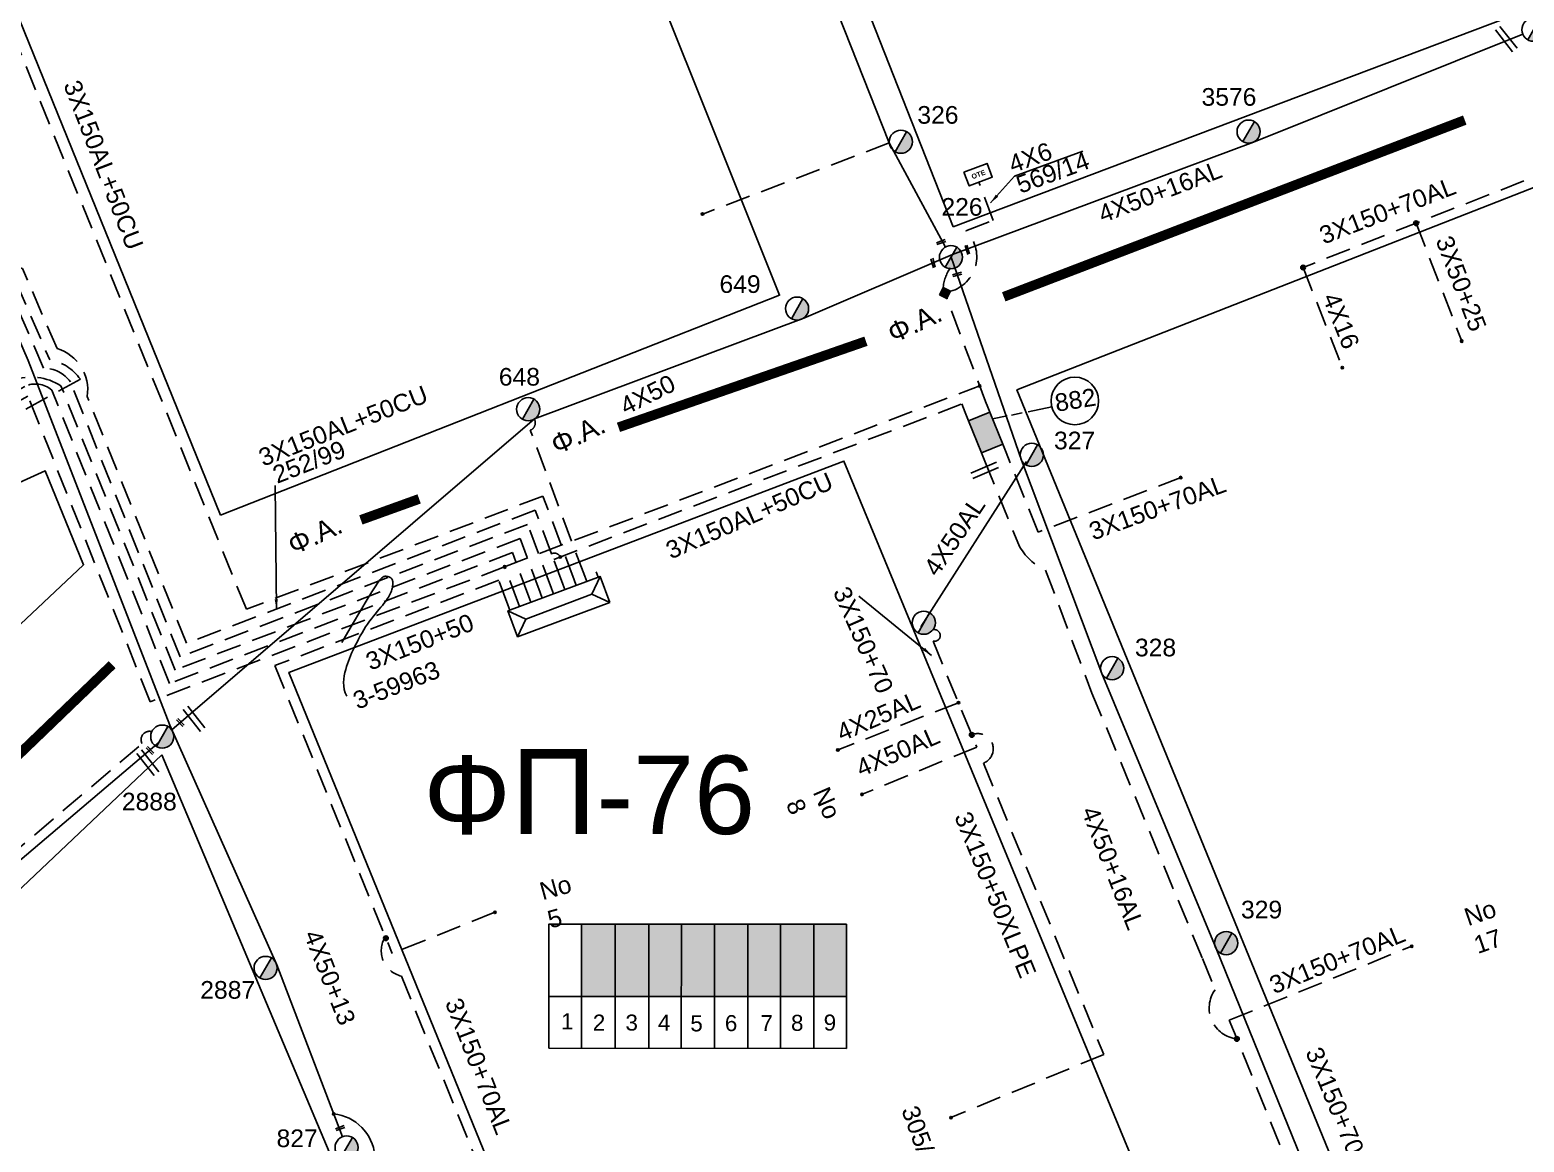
# Model space of a CAD drawing. Header units: millimetres. Extents: x 1421 to 13344, y 800 to 1949.
# Drawn here: x 12440.4 to 12592.6, y 1385.6 to 1498.9 of the extents above; entities that cross this region are included whole.
import ezdxf

# ---------------------------------------------------------------- set-up
doc = ezdxf.new("R2010")
doc.units = ezdxf.units.MM
doc.linetypes.add('DASHED', pattern=[19.05, 12.7, -6.35])
for name, color, linetype in [('Link Box 4 Διευθύνσεων', 7, 'Continuous'), ('Pillar OTE', 7, 'Continuous'), ('Άγνωστα', 7, 'Continuous'), ('Γυμνά εναέρια ΧΤ (3Φ)   4x50CU', 7, 'Continuous'), ('Γυμνά εναέρια ΧΤ και ΦΟΠ (3Φ)   4x50+16AL', 7, 'Continuous'), ('Εναέρια παροχή ΧΤ 4x16', 7, 'SYN_LINE'), ('Επιγραφές - Σχήματα', 7, 'Continuous'), ('Καλώδια ΧΤ   3x150+50CU', 7, 'DASHED'), ('Καλώδια ΧΤ   3x150+70AL', 7, 'DASHED'), ('Καλώδια ΧΤ   3x150AL+50CU', 7, 'DASHED'), ('Μηχανική τομή', 7, 'Continuous'), ('Στύλος Ξύλινος', 7, 'Continuous'), ('Στύλος Ξύλινος @ 1', 7, 'Continuous'), ('Στύλος ΦΜ', 7, 'Continuous'), ('Στύλος ΦΜ @ 1', 7, 'Continuous'), ('Συνδέσεις', 7, 'Continuous'), ('Τομή', 7, 'Continuous'), ('Υποσταθμός πόλεως', 7, 'Continuous'), ('Υπόβαθρο ΔΕΗ', 7, 'Continuous'), ('Υπόγεια καλώδια Παροχών ΧΤ   4x16AL', 7, 'DASHED'), ('Υπόγεια καλώδια Παροχών ΧΤ   4x50AL', 7, 'DASHED'), ('Υπόγεια καλώδια Παροχών ΧΤ   4x6', 7, 'DASHED')]:
    doc.layers.add(name, color=color, linetype=linetype)
doc.styles.get("Standard").update_dxf_attribs({"font": 'ARIAL.TTF'})
doc.linetypes.add('SYN_LINE', pattern='A,0.5,-0.0001,["/\\/\\/\\/",Standard,S=0.1,R=0,X=0,Y=-0.05],-0.25', length=0.7501)
doc.dimstyles.new('ISO-25', dxfattribs={"dimtxt": 2.5, "dimasz": 2.5, "dimexe": 1.25, "dimexo": 0.625, "dimtad": 1, "dimtxsty": 'Standard', "dimcen": 2.5, "dimadec": 0, "dimazin": 0, "dimtfac": 1, "dimtmove": 0, "dimatfit": 3, "dimfxl": 1, "dimarcsym": 0})

# ---------------------------------------------------------------- blocks, each defined once
blk = doc.blocks.new('LINK BOX 4 ΑΝΑΧΩΡΗΣΕΩΝ')
at = {"layer": 'Link Box 4 Διευθύνσεων', "ltscale": 40}
blk.add_hatch(color=256, dxfattribs=at).paths.add_polyline_path([(-3.54, 0), (-3.54, -4.67), (3.54, -4.67), (3.54, 0)])
for p, q in [((-3.54, 0), (-5.33, 0)), ((5.33, 0), (3.54, 0)), ((-3.54, -4.67), (-5.33, -4.67)), ((5.33, -4.67), (3.54, -4.67))]:
    blk.add_line(p, q, dxfattribs=at)
blk.add_lwpolyline([(-3.54, -4.67), (-3.54, 0), (3.54, 0), (3.54, -4.67)], close=True, dxfattribs=at)
blk = doc.blocks.new('ΥΠΑΡΧΩΝ ΤΣΙΜΕΝΤΕΝΙΟΣ ΣΤΥΛΟΣ')
at = {"layer": 'Στύλος ΦΜ'}
blk.add_hatch(color=7, dxfattribs=at).paths.add_polyline_path([(-1.29, -2.28, 0.574793), (2.62, 0, 0.268822), (1.3, 2.27)])
at = {"layer": 'Στύλος ΦΜ', "color": 7}
blk.add_line((-1.29, -2.28), (1.3, 2.27), dxfattribs=at)
blk.add_circle((0, 0), 2.62, dxfattribs=at)
at = {"layer": 'Στύλος ΦΜ', "flags": 4}
for tag, p in [('ΑΡΙΘΜΟΣ', (-4.68, 8.05)), ('ΤΥΠΟΣ', (-4.91, 3.03))]:
    blk.add_attdef(tag, p, '', height=4, dxfattribs=at)
blk = doc.blocks.new('ΥΠΟΣΤΑΘΜΟΣ ΠΟΛΕΩΣ 9 ΑΝΑΧΩΡΗΣΕΩΝ')
at = {"layer": 'Υποσταθμός πόλεως', "ltscale": 40}
for p, q in [((-9.63, -2.82), (-9.63, -4)), ((-7.12, -2.82), (-7.12, -4)), ((-4.84, -2.82), (-4.84, -4)), ((-2.36, -2.82), (-2.36, -4)), ((0.09, -2.82), (0.09, -4)), ((2.55, -2.82), (2.55, -4)), ((5.02, -2.82), (5.02, -4)), ((7.48, -2.82), (7.48, -4)), ((9.61, -2.82), (9.61, -4))]:
    blk.add_line(p, q, dxfattribs=at)
blk.add_lwpolyline([(-10.02, 2.82), (10.02, 2.82), (10.02, -2.82), (-10.02, -2.82)], close=True, dxfattribs=at)
for points in [[(-7.21, 0), (-10.02, 2.82)], [(-10.02, -2.82), (-7.21, 0)], [(-7.21, 0), (7.21, 0)], [(7.21, 0), (10.02, 2.82)], [(10.02, -2.82), (7.21, 0)]]:
    blk.add_lwpolyline(points, dxfattribs=at)
at = {"layer": 'Υποσταθμός πόλεως', "linetype": 'SYN_LINE', "ltscale": 40, "flags": 1}
for tag, p in [('ΜΕΤΑΣΧΗΜΑΤΙΣΜΟΣ', (10.79, 1.71)), ('ΙΣΧΥΣ', (10.77, -1.08)), ('ΑΡΙΘΜΟΣ', (10.89, -3.8))]:
    blk.add_attdef(tag, p, '', height=1.8, dxfattribs=at)
blk = doc.blocks.new('_ΣΥΝΔΕΣΗ')
at = {"layer": 'Συνδέσεις', "linetype": 'SYN_LINE', "ltscale": 40}
blk.add_hatch(color=256, dxfattribs=at).paths.add_polyline_path([(0.5, -0.01, 1), (-0.5, -0.01, 1)])
at = {"layer": 'Συνδέσεις'}
blk.add_circle((0, -0.01), 0.5, dxfattribs=at)
blk = doc.blocks.new('ΜΗΧΑΝΙΚΗ ΤΟΜΗ')
at = {"layer": 'Μηχανική τομή', "ltscale": 40}
for p, q in [((-1.89, 0.78), (1.89, 0.78)), ((1.89, 0), (-1.89, 0))]:
    blk.add_line(p, q, dxfattribs=at)
blk = doc.blocks.new('ΤΟΜΗ')
at = {"layer": 'Τομή', "ltscale": 40}
for p, q in [((-5.68, 0), (5.68, 0)), ((5.68, -2.33), (-5.68, -2.33))]:
    blk.add_line(p, q, dxfattribs=at)
blk = doc.blocks.new('ΥΠΑΡΧΩΝ ΞΥΛΙΝΟΣ ΣΤΥΛΟΣ')
at = {"layer": 'Στύλος Ξύλινος'}
h = blk.add_hatch(color=7, dxfattribs=at)
h.paths.add_polyline_path([(-2.62, 0, 0.270008), (-1.29, -2.28), (1.3, 2.27, 0.576266)])
h.paths.add_polyline_path([(-1.29, -2.28, 0.574793), (2.62, 0, 0.268822), (1.3, 2.27)])
at = {"layer": 'Στύλος Ξύλινος', "color": 7}
blk.add_line((-1.29, -2.28), (1.3, 2.27), dxfattribs=at)
blk.add_circle((0, 0), 2.62, dxfattribs=at)
at = {"layer": 'Στύλος Ξύλινος', "flags": 4}
for tag, p in [('ΑΡΙΘΜΟΣ', (-4.91, 8.6)), ('ΤΥΠΟΣ', (-4.85, 3.39))]:
    blk.add_attdef(tag, p, '', height=4, dxfattribs=at)
blk = doc.blocks.new('TSONTA XT1')
at = {"ltscale": 40}
h = blk.add_hatch(color=256, dxfattribs=at)
h.dxf.hatch_style = 1
h.paths.add_polyline_path([(595.96, 2487.66), (597.07, 2488.77), (595.96, 2489.87), (594.85, 2488.77)])
blk.add_lwpolyline([(594.85, 2488.77), (595.96, 2489.87), (597.07, 2488.77), (595.96, 2487.66)], close=True, dxfattribs=at)
blk = doc.blocks.new('PILLAR ΟΤΕ')
at = {"layer": 'Pillar OTE', "ltscale": 40}
blk.add_lwpolyline([(-3.31, 2.02), (3.39, 2.02), (3.39, -1.99), (-3.31, -1.99)], close=True, dxfattribs=at)
at = {"layer": 'Pillar OTE', "insert": (-1.81, 0.71), "char_height": 1.3575, "width": 109.961, "attachment_point": 1}
blk.add_mtext('{\\fArial|b1|i0|c161|p34;OTE}', dxfattribs=at)

msp = doc.modelspace()

# ---------------------------------------------------------------- hatches: boundary and pattern name
at = {"layer": 'Καλώδια ΧΤ   3x150+50CU', "linetype": 'DASHED', "ltscale": 0.2}
h = msp.add_hatch(color=5, dxfattribs=at)
h.dxf.hatch_style = 1
h.paths.add_polyline_path([(12500.00962, 1407.77822), (12496.56974, 1407.77844), (12496.56928, 1400.41784), (12500.00916, 1400.4145)])
h = msp.add_hatch(color=6, dxfattribs=at)
h.dxf.hatch_style = 1
h.paths.add_polyline_path([(12503.44919, 1407.778), (12500.00962, 1407.77822), (12500.00916, 1400.4145), (12503.44873, 1400.41116)])
h = msp.add_hatch(color=30, dxfattribs=at)
h.dxf.hatch_style = 1
h.paths.add_polyline_path([(12506.74674, 1407.7778), (12503.44919, 1407.778), (12503.44873, 1400.41116), (12506.74628, 1400.40796)])
h = msp.add_hatch(color=85, dxfattribs=at)
h.dxf.hatch_style = 1
h.paths.add_polyline_path([(12510.13274, 1407.77759), (12506.74674, 1407.7778), (12506.74628, 1400.40796), (12510.13228, 1400.40467)])
h = msp.add_hatch(color=62, dxfattribs=at)
h.dxf.hatch_style = 1
h.paths.add_polyline_path([(12513.52939, 1407.77737), (12510.13274, 1407.77759), (12510.13228, 1400.40467), (12513.52893, 1400.40137)])
h = msp.add_hatch(color=133, dxfattribs=at)
h.dxf.hatch_style = 1
h.paths.add_polyline_path([(12516.86643, 1407.77716), (12513.52939, 1407.77737), (12513.52893, 1400.40137), (12516.86597, 1400.39813)])
h = msp.add_hatch(color=2, dxfattribs=at)
h.dxf.hatch_style = 1
h.paths.add_polyline_path([(12520.25481, 1407.77695), (12516.86643, 1407.77716), (12516.86597, 1400.39813), (12520.25435, 1400.39484)])
h = msp.add_hatch(color=151, dxfattribs=at)
h.dxf.hatch_style = 1
h.paths.add_polyline_path([(12523.57491, 1407.77674), (12520.25481, 1407.77695), (12520.25435, 1400.39484), (12523.57445, 1400.39162)])

# ---------------------------------------------------------------- linework, layer by layer
at = {"color": 85, "const_width": 1}
for points in [[(12539.60557, 1471.7208), (12586.59407, 1489.73665)], [(12500.34006, 1458.42038), (12525.56016, 1467.19636)], [(12474.08505, 1448.98179), (12480.02413, 1451.12364)], [(12432.98373, 1419.06977), (12448.73609, 1434.22606)]]:
    msp.add_lwpolyline(points, dxfattribs=at)
at = {"layer": 'Pillar OTE', "ltscale": 40}
for points in [[(12493.24104, 1395.13836), (12493.24183, 1407.77864), (12523.57491, 1407.77674), (12523.57412, 1395.10899), (12493.24104, 1395.13928)], [(12496.56895, 1395.13596), (12496.56974, 1407.77844)], [(12500.00883, 1395.13253), (12500.00962, 1407.77822)], [(12503.4484, 1395.12909), (12503.44919, 1407.778)], [(12506.74595, 1395.1258), (12506.74674, 1407.7778)], [(12510.13195, 1395.12242), (12510.13274, 1407.77759)], [(12513.52859, 1395.11902), (12513.52939, 1407.77737)], [(12516.86564, 1395.11569), (12516.86643, 1407.77716)], [(12520.25402, 1395.11231), (12520.25481, 1407.77695)], [(12493.24137, 1400.42108), (12523.57445, 1400.39162)]]:
    msp.add_lwpolyline(points, dxfattribs=at)
at = {"layer": 'Άγνωστα', "color": 2, "linetype": 'DASHED', "ltscale": 0.2}
msp.add_lwpolyline([(12527.94332, 1487.40045), (12508.82589, 1480.12525)], dxfattribs=at)
at = {"layer": 'Άγνωστα', "color": 151, "linetype": 'DASHED', "ltscale": 0.2}
msp.add_lwpolyline([(12581.62797, 1479.22526), (12586.2864, 1467.20519)], dxfattribs=at)
at = {"layer": 'Άγνωστα'}
msp.add_lwpolyline([(12472.1393, 1436.50126), (12473.22, 1438.34252), (12474.06824, 1439.77611), (12474.71542, 1440.85679), (12475.19297, 1441.63928), (12475.5323, 1442.17833), (12475.76484, 1442.52867), (12475.92199, 1442.74504), (12476.03517, 1442.88218), (12476.13092, 1442.98611), (12476.21626, 1443.06801), (12476.29329, 1443.13035), (12476.36415, 1443.17557), (12476.43096, 1443.20616), (12476.49585, 1443.22456), (12476.56094, 1443.23325), (12476.62835, 1443.23468), (12476.69958, 1443.23086), (12476.77356, 1443.2219), (12476.84862, 1443.20746), (12476.92304, 1443.1872), (12476.99516, 1443.16078), (12477.06326, 1443.12785), (12477.12567, 1443.08806), (12477.18068, 1443.04109), (12477.22699, 1442.9867), (12477.26478, 1442.92518), (12477.2946, 1442.85695), (12477.31703, 1442.78241), (12477.3326, 1442.70197), (12477.3419, 1442.61605), (12477.34546, 1442.52505), (12477.34387, 1442.42938), (12477.33747, 1442.3294), (12477.3259, 1442.22524), (12477.30855, 1442.11696), (12477.28486, 1442.00463), (12477.25425, 1441.88832), (12477.21613, 1441.7681), (12477.16992, 1441.64404), (12477.11504, 1441.5162), (12477.0509, 1441.38449), (12476.97679, 1441.24808), (12476.89198, 1441.10597), (12476.79574, 1440.95718), (12476.68737, 1440.80072), (12476.56612, 1440.63558), (12476.43127, 1440.46077), (12476.28211, 1440.2753), (12476.11844, 1440.07833), (12475.94226, 1439.86964), (12475.75608, 1439.64913), (12475.56244, 1439.41674), (12475.36387, 1439.17238), (12475.1629, 1438.91599), (12474.96205, 1438.64748), (12474.76385, 1438.36679), (12474.57048, 1438.07435), (12474.38279, 1437.77274), (12474.20125, 1437.46507), (12474.02635, 1437.15444), (12473.85859, 1436.84395), (12473.69844, 1436.53671), (12473.5464, 1436.23581), (12473.40295, 1435.94437), (12473.26843, 1435.66433), (12473.14252, 1435.39312), (12473.02473, 1435.12699), (12472.91459, 1434.8622), (12472.81162, 1434.59503), (12472.71536, 1434.32173), (12472.62531, 1434.03858), (12472.541, 1433.74183), (12472.4632, 1433.4289), (12472.3976, 1433.1018), (12472.35114, 1432.76367), (12472.33078, 1432.41766), (12472.34344, 1432.06694), (12472.39608, 1431.71464), (12472.49563, 1431.36391), (12472.64903, 1431.01792)], dxfattribs=at)
at = {"layer": 'Άγνωστα', "color": 30, "linetype": 'DASHED', "ltscale": 0.2}
msp.add_lwpolyline([(12534.99253, 1430.3522), (12522.62322, 1425.51348)], dxfattribs=at)
at = {"layer": 'Γυμνά εναέρια ΧΤ (3Φ)   4x50CU', "color": 30, "linetype": 'Continuous', "ltscale": 0.2}
msp.add_lwpolyline([(12541.92866, 1454.94873), (12531.14446, 1438.0882)], dxfattribs=at)
at = {"layer": 'Γυμνά εναέρια ΧΤ και ΦΟΠ (3Φ)   4x50+16AL', "color": 2, "linetype": 'Continuous', "ltscale": 0.2}
msp.add_lwpolyline([(12555.80866, 1591.01223), (12529.44252, 1585.6629), (12494.65074, 1575.4019), (12498.22681, 1563.83544), (12506.38262, 1541.92896), (12516.80591, 1515.49886), (12527.94332, 1487.40045), (12533.67082, 1476.79856)], dxfattribs=at)
at = {"layer": 'Γυμνά εναέρια ΧΤ και ΦΟΠ (3Φ)   4x50+16AL', "color": 1, "linetype": 'Continuous', "ltscale": 0.2}
msp.add_lwpolyline([(12422.32407, 1506.5082), (12440.18735, 1465.23787), (12454.61762, 1428.0664), (12465.51838, 1403.61942), (12472.21453, 1386.11572)], dxfattribs=at)
at = {"layer": 'Γυμνά εναέρια ΧΤ και ΦΟΠ (3Φ)   4x50+16AL', "color": 30, "linetype": 'Continuous', "ltscale": 0.2}
for points in [[(12454.80287, 1427.58238), (12491.76509, 1459.26913), (12519.227, 1469.56171), (12534.38601, 1476.02963), (12565.05754, 1487.49299), (12592.4956, 1498.50775)], [(12534.23289, 1475.76104), (12541.41619, 1455.07446), (12549.61031, 1433.32375), (12561.24036, 1405.2859), (12573.37328, 1375.39603), (12584.1882, 1351.76253)]]:
    msp.add_lwpolyline(points, dxfattribs=at)
at = {"layer": 'Γυμνά εναέρια ΧΤ και ΦΟΠ (3Φ)   4x50+16AL', "color": 151, "linetype": 'Continuous', "ltscale": 0.2}
msp.add_lwpolyline([(12358.29498, 1337.04662), (12383.59752, 1362.01874), (12410.65012, 1387.75715), (12432.78343, 1408.72297), (12453.52994, 1426.34612)], dxfattribs=at)
at = {"layer": 'Καλώδια ΧΤ   3x150+50CU', "color": 85, "linetype": 'DASHED', "ltscale": 0.2}
msp.add_lwpolyline([(12495.83021, 1442.86401), (12492.63699, 1451.41279), (12462.41486, 1439.87894), (12429.86434, 1520.0794, -0.983541585), (12427.59856, 1525.66198), (12425.56696, 1530.66761, -0.856852694), (12424.80979, 1532.53317)], format="xyb", dxfattribs=at)
at = {"layer": 'Καλώδια ΧΤ   3x150+50CU', "color": 5, "linetype": 'DASHED', "ltscale": 0.2}
msp.add_lwpolyline([(12494.40487, 1445.2152, 0.416828495), (12493.50756, 1445.52871), (12491.8497, 1449.96709), (12456.3153, 1436.40589), (12446.19721, 1461.57324, 0.373023443), (12443.13085, 1466.44019), (12439.60194, 1474.59318, 0.216204894), (12437.3158, 1474.67885), (12423.82282, 1505.85229, 0.543432331), (12420.87187, 1510.64234)], format="xyb", dxfattribs=at)
at = {"layer": 'Καλώδια ΧΤ   3x150+50CU', "color": 6, "linetype": 'DASHED', "ltscale": 0.2}
msp.add_lwpolyline([(12537.84674, 1460.79744), (12533.42816, 1472.57403, -0.140317752), (12534.1813, 1474.68541)], format="xyb", dxfattribs=at)
at = {"layer": 'Καλώδια ΧΤ   3x150+50CU', "color": 133, "linetype": 'DASHED', "ltscale": 0.2}
msp.add_lwpolyline([(12493.52089, 1442.00141), (12491.08164, 1448.5317), (12455.65659, 1435.02597), (12444.48313, 1463.04869, 0.245888741), (12441.74753, 1464.44004), (12438.06562, 1472.94652, -0.348902921), (12438.93145, 1473.25774), (12442.37837, 1465.29417, -0.201461996), (12445.49612, 1463.31712), (12425.7902, 1452.47168), (12387.00481, 1435.48612)], format="xyb", dxfattribs=at)
at = {"layer": 'Καλώδια ΧΤ   3x150+50CU', "color": 2, "linetype": 'DASHED', "ltscale": 0.2}
msp.add_lwpolyline([(12492.36769, 1441.57065), (12490.30757, 1447.08603), (12455.15933, 1433.68558), (12443.5182, 1462.66075, 0.228170816), (12438.65207, 1463.21444), (12424.36958, 1455.35386), (12391.93287, 1441.14863), (12386.14885, 1454.2486)], format="xyb", dxfattribs=at)
at = {"layer": 'Καλώδια ΧΤ   3x150+50CU', "color": 62, "linetype": 'DASHED', "ltscale": 0.2}
msp.add_lwpolyline([(12491.21208, 1441.139), (12489.52729, 1445.64945), (12454.58841, 1432.3195), (12442.57624, 1462.21563, 0.300387582), (12439.82822, 1462.58279), (12424.84312, 1454.39314), (12390.26337, 1439.21851), (12384.02387, 1453.35008)], format="xyb", dxfattribs=at)
at = {"layer": 'Καλώδια ΧΤ   3x150+50CU', "color": 6, "linetype": 'DASHED', "ltscale": 0.2}
for points in [[(12488.74016, 1444.20317), (12537.15593, 1462.63861)], [(12490.16238, 1440.43023), (12488.74016, 1444.20317), (12452.60831, 1430.44512), (12440.15824, 1461.59954), (12425.31666, 1453.43241), (12388.55396, 1437.33266), (12381.499, 1453.4422)]]:
    msp.add_lwpolyline(points, dxfattribs=at)
at = {"layer": 'Καλώδια ΧΤ   3x150+50CU', "color": 5, "linetype": 'DASHED', "ltscale": 0.2}
msp.add_lwpolyline([(12494.66542, 1442.42892), (12493.74217, 1444.96286), (12493.74217, 1444.96286), (12535.32882, 1460.79795), (12535.68303, 1459.92224)], dxfattribs=at)
at = {"layer": 'Καλώδια ΧΤ   3x150+50CU', "color": 30, "linetype": 'DASHED', "ltscale": 0.2}
for points in [[(12496.89689, 1443.26244), (12491.34859, 1458.11614, 0.442698618), (12491.76509, 1459.26913)], [(12536.34872, 1427.06936, -1.028806628), (12537.53495, 1424.19795), (12549.8043, 1394.49838), (12534.22331, 1388.06163), (12534.22331, 1388.06163)]]:
    msp.add_lwpolyline(points, format="xyb", dxfattribs=at)
at = {"layer": 'Καλώδια ΧΤ   3x150+50CU', "color": 173, "linetype": 'DASHED', "ltscale": 0.2}
msp.add_lwpolyline([(12537.68105, 1454.98264), (12541.13989, 1446.4315, 0.171614857), (12543.87586, 1443.86926), (12548.59936, 1431.33107), (12559.84808, 1404.28398), (12561.1423, 1401.09715, 0.573341221), (12563.36706, 1396.08206)], format="xyb", dxfattribs=at)
at = {"layer": 'Καλώδια ΧΤ   3x150+50CU', "color": 151, "linetype": 'DASHED', "ltscale": 0.2}
msp.add_lwpolyline([(12489.06032, 1440.33525), (12488.12999, 1442.82589), (12465.31323, 1434.13787), (12477.2737, 1404.79871)], dxfattribs=at)
at = {"layer": 'Καλώδια ΧΤ   3x150+50CU', "color": 1, "linetype": 'DASHED', "ltscale": 0.2}
msp.add_lwpolyline([(12377.80631, 1336.32945), (12382.86805, 1341.15403), (12372.28607, 1352.26001), (12382.9016, 1362.73691), (12410.06373, 1388.57911), (12432.10726, 1409.45989), (12451.79427, 1426.18381, -0.67448404), (12452.77669, 1427.40072)], format="xyb", dxfattribs=at)
at = {"layer": 'Καλώδια ΧΤ   3x150+70AL', "color": 151, "linetype": 'DASHED', "ltscale": 0.2}
msp.add_lwpolyline([(12599.71201, 1486.311), (12570.11467, 1474.71408)], dxfattribs=at)
at = {"layer": 'Καλώδια ΧΤ   3x150+70AL', "color": 6, "ltscale": 0.2}
msp.add_lwpolyline([(12557.75806, 1453.34462), (12543.12277, 1447.75009), (12539.84476, 1455.85783)], dxfattribs=at)
at = {"layer": 'Καλώδια ΧΤ   3x150+70AL', "color": 30, "linetype": 'DASHED', "ltscale": 0.2}
msp.add_lwpolyline([(12532.3931, 1437.79323, -1.26018235), (12532.40194, 1436.62305), (12536.85971, 1425.83245)], format="xyb", dxfattribs=at)
at = {"layer": 'Καλώδια ΧΤ   3x150+70AL', "color": 151, "linetype": 'DASHED', "ltscale": 0.2}
msp.add_lwpolyline([(12476.58111, 1406.49765, 0.518596037), (12478.2167, 1402.48554), (12493.50251, 1364.98928)], format="xyb", dxfattribs=at)
at = {"layer": 'Καλώδια ΧΤ   3x150+70AL', "color": 173, "linetype": 'DASHED', "ltscale": 0.2}
msp.add_lwpolyline([(12583.53683, 1350.98178, -0.478537247), (12582.56327, 1351.71809), (12572.04616, 1374.70077), (12562.59506, 1397.9839), (12581.18492, 1405.5299)], format="xyb", dxfattribs=at)
at = {"layer": 'Καλώδια ΧΤ   3x150AL+50CU', "color": 151, "ltscale": 0.2}
msp.add_lwpolyline([(12487.7471, 1408.98777), (12477.2737, 1404.79871)], dxfattribs=at)
at = {"layer": 'Υπόβαθρο ΔΕΗ'}
for points in [[(12496.6349, 1574.7948), (12534.43727, 1478.84257)], [(12459.79443, 1449.45569), (12516.75848, 1471.88243), (12478.44393, 1567.70751), (12421.19709, 1544.55476), (12459.79443, 1449.45569)], [(12534.43727, 1478.84257), (12590.98101, 1500.1778)], [(12540.71557, 1484.0349), (12547.67802, 1486.56326)], [(12585.66696, 1353.02207), (12638.61418, 1376.37797), (12597.1145, 1484.24019), (12540.94569, 1462.23196), (12585.66696, 1353.02207)], [(12544.49968, 1460.50169), (12542.08339, 1460.01188)], [(12539.97102, 1459.58367), (12538.46147, 1459.27767)], [(12541.48057, 1459.88968), (12540.40327, 1459.6713)], [(12512.51262, 1321.19096), (12568.51028, 1345.58293), (12523.31973, 1454.97251), (12466.75525, 1433.43425), (12512.51262, 1321.19096)], [(12264.95011, 1373.58501), (12441.91163, 1453.98222), (12445.81817, 1444.40748), (12325.27748, 1330.93591), (12304.52623, 1330.70137), (12264.95011, 1373.58501)]]:
    msp.add_lwpolyline(points, dxfattribs=at)
msp.add_lwpolyline([(12453.81404, 1425.05265), (12470.86018, 1384.58752), (12440.75196, 1356.9113), (12390.08375, 1306.57175), (12374.91125, 1306.90734), (12359.07927, 1323.5016), (12358.71381, 1334.96866)], close=True, dxfattribs=at)
msp.add_circle((12546.84965, 1461.10565), 2.42634, dxfattribs=at)
msp.add_arc((12470.79087, 1383.73984), 4.74243, 287.5143232, 83.5873654, dxfattribs=at)
at = {"layer": 'Υπόγεια καλώδια Παροχών ΧΤ   4x16AL', "color": 151, "linetype": 'DASHED', "ltscale": 0.2}
msp.add_lwpolyline([(12570.11467, 1474.71408), (12574.11385, 1464.50746)], dxfattribs=at)
at = {"layer": 'Υπόγεια καλώδια Παροχών ΧΤ   4x50AL', "color": 30, "linetype": 'DASHED', "ltscale": 0.2}
msp.add_lwpolyline([(12536.85971, 1425.83245), (12525.11953, 1420.98239)], dxfattribs=at)
at = {"layer": 'Υπόγεια καλώδια Παροχών ΧΤ   4x6', "color": 6, "linetype": 'DASHED', "ltscale": 0.2}
msp.add_lwpolyline([(12534.18788, 1472.28585, 0.580005673), (12535.72839, 1478.45473), (12538.53523, 1479.51381), (12537.04336, 1483.46763)], format="xyb", dxfattribs=at)

# ---------------------------------------------------------------- block references
at = {"layer": 'Link Box 4 Διευθύνσεων', "xscale": 0.4999999999999998, "yscale": 0.4999999999999998, "zscale": 0.4999999999999998, "rotation": 292.0228080263789}
msp.add_blockref('LINK BOX 4 ΑΝΑΧΩΡΗΣΕΩΝ', (12538.84575, 1458.32763), dxfattribs=at)
at = {"layer": 'Pillar OTE', "xscale": 0.375, "yscale": 0.375, "zscale": 0.375, "rotation": 20.67262070085341}
msp.add_blockref('PILLAR ΟΤΕ', (12536.98201, 1484.16432), dxfattribs=at)
at = {"layer": 'Μηχανική τομή'}
for p, xscale, yscale, zscale, rotation in [((12533.24671, 1477.20953), 0.25, 0.25, 0.25, 19.16884501779563), ((12535.79652, 1476.49513), 0.2500000000002005, 0.2500000000002005, 0.2500000000002005, 286.4757143628348), ((12532.31197, 1475.1447), 0.2500000000002005, 0.2500000000002005, 0.2500000000002005, 286.4757143628348), ((12534.88805, 1473.9107), 0.2499999999999681, 0.2499999999999681, 0.2499999999999681, 15.06223123656838), ((12455.60527, 1428.27026), 0.2500000000001928, 0.2500000000001928, 0.2500000000001928, 312.6268794242704), ((12452.52409, 1425.41062), 0.2500000000001928, 0.2500000000001928, 0.2500000000001928, 312.6268794242704), ((12472.00073, 1386.90981), 0.2499999999999999, 0.2499999999999999, 0.2499999999999999, 19.94335245243033)]:
    msp.add_blockref('ΜΗΧΑΝΙΚΗ ΤΟΜΗ', p, dxfattribs=dict(at, xscale=xscale, yscale=yscale, zscale=zscale, rotation=rotation))
at = {"layer": 'Στύλος Ξύλινος @ 1', "ltscale": 40}
ref = msp.add_blockref('ΥΠΑΡΧΩΝ ΞΥΛΙΝΟΣ ΣΤΥΛΟΣ', (12562.27569, 1405.84735), dxfattribs=dict(at, xscale=0.4499999999998181, yscale=0.4499999999998181, zscale=0.4499999999998181))
ref.add_attrib('ΤΥΠΟΣ', '329', (12563.78522, 1408.36779), dxfattribs={"layer": 'Στύλος Ξύλινος', "height": 1.8, "flags": 4})
at = {"layer": 'Στύλος ΦΜ @ 1', "ltscale": 40}
ref = msp.add_blockref('ΥΠΑΡΧΩΝ ΤΣΙΜΕΝΤΕΝΙΟΣ ΣΤΥΛΟΣ', (12593.58859, 1498.94652), dxfattribs=dict(at, xscale=0.4499999999998181, yscale=0.4499999999998181, zscale=0.4499999999998181))
ref.add_attrib('ΤΥΠΟΣ', '312', (12585.07617, 1500.79107), dxfattribs={"layer": 'Στύλος ΦΜ', "height": 1.8, "flags": 4})
ref = msp.add_blockref('ΥΠΑΡΧΩΝ ΤΣΙΜΕΝΤΕΝΙΟΣ ΣΤΥΛΟΣ', (12564.56474, 1488.56271), dxfattribs=dict(at, xscale=0.4499999999998181, yscale=0.4499999999998181, zscale=0.4499999999998181))
ref.add_attrib('ΤΥΠΟΣ', '3576', (12559.76616, 1491.19839), dxfattribs={"layer": 'Στύλος ΦΜ', "height": 1.8, "flags": 4})
ref = msp.add_blockref('ΥΠΑΡΧΩΝ ΤΣΙΜΕΝΤΕΝΙΟΣ ΣΤΥΛΟΣ', (12529.12286, 1487.53282), dxfattribs=dict(at, xscale=0.4499999999998181, yscale=0.4499999999998181, zscale=0.4499999999998181))
ref.add_attrib('ΤΥΠΟΣ', '326', (12530.80087, 1489.36502), dxfattribs={"layer": 'Στύλος ΦΜ', "height": 1.8, "flags": 4})
ref = msp.add_blockref('ΥΠΑΡΧΩΝ ΤΣΙΜΕΝΤΕΝΙΟΣ ΣΤΥΛΟΣ', (12534.23063, 1475.76233), dxfattribs=dict(at, xscale=0.4499999999998181, yscale=0.4499999999998181, zscale=0.4499999999998181))
ref.add_attrib('ΤΥΠΟΣ', '226', (12533.25354, 1479.98812), dxfattribs={"layer": 'Στύλος ΦΜ', "height": 1.8, "flags": 4})
ref = msp.add_blockref('ΥΠΑΡΧΩΝ ΤΣΙΜΕΝΤΕΝΙΟΣ ΣΤΥΛΟΣ', (12518.54094, 1470.51903), dxfattribs=dict(at, xscale=0.4499999999998181, yscale=0.4499999999998181, zscale=0.4499999999998181))
ref.add_attrib('ΤΥΠΟΣ', '649', (12510.63544, 1472.11877), dxfattribs={"layer": 'Στύλος ΦΜ', "height": 1.8, "flags": 4})
ref = msp.add_blockref('ΥΠΑΡΧΩΝ ΤΣΙΜΕΝΤΕΝΙΟΣ ΣΤΥΛΟΣ', (12491.14069, 1460.26776), dxfattribs=dict(at, xscale=0.4499999999998181, yscale=0.4499999999998181, zscale=0.4499999999998181))
ref.add_attrib('ΤΥΠΟΣ', '648', (12488.14575, 1462.67171), dxfattribs={"layer": 'Στύλος ΦΜ', "height": 1.8, "flags": 4})
ref = msp.add_blockref('ΥΠΑΡΧΩΝ ΤΣΙΜΕΝΤΕΝΙΟΣ ΣΤΥΛΟΣ', (12542.46435, 1455.61157), dxfattribs=dict(at, xscale=0.4499999999998181, yscale=0.4499999999998181, zscale=0.4499999999998181))
ref.add_attrib('ΤΥΠΟΣ', '327', (12544.72848, 1456.17816), dxfattribs={"layer": 'Στύλος ΦΜ', "height": 1.8, "flags": 4})
at = {"layer": 'Στύλος ΦΜ @ 1', "ltscale": 40, "xscale": 0.4499999999998181, "yscale": 0.4499999999998181, "zscale": 0.4499999999998181}
msp.add_blockref('ΥΠΑΡΧΩΝ ΤΣΙΜΕΝΤΕΝΙΟΣ ΣΤΥΛΟΣ', (12531.45674, 1438.50763), dxfattribs=at)
at = {"layer": 'Στύλος ΦΜ @ 1', "ltscale": 40}
ref = msp.add_blockref('ΥΠΑΡΧΩΝ ΤΣΙΜΕΝΤΕΝΙΟΣ ΣΤΥΛΟΣ', (12550.65455, 1433.86845), dxfattribs=dict(at, xscale=0.4499999999998181, yscale=0.4499999999998181, zscale=0.4499999999998181))
ref.add_attrib('ΤΥΠΟΣ', '328', (12552.9798, 1435.07661), dxfattribs={"layer": 'Στύλος ΦΜ', "height": 1.8, "flags": 4})
ref = msp.add_blockref('ΥΠΑΡΧΩΝ ΤΣΙΜΕΝΤΕΝΙΟΣ ΣΤΥΛΟΣ', (12453.8428, 1426.90017), dxfattribs=dict(at, xscale=0.4499999999998181, yscale=0.4499999999998181, zscale=0.4499999999998181))
ref.add_attrib('ΤΥΠΟΣ', '2888', (12449.72758, 1419.37575), dxfattribs={"layer": 'Στύλος ΦΜ', "height": 1.8, "flags": 4})
ref = msp.add_blockref('ΥΠΑΡΧΩΝ ΤΣΙΜΕΝΤΕΝΙΟΣ ΣΤΥΛΟΣ', (12464.37884, 1403.32181), dxfattribs=dict(at, xscale=0.4499999999998181, yscale=0.4499999999998181, zscale=0.4499999999998181))
ref.add_attrib('ΤΥΠΟΣ', '2887', (12457.71501, 1400.18214), dxfattribs={"layer": 'Στύλος ΦΜ', "height": 1.8, "flags": 4})
ref = msp.add_blockref('ΥΠΑΡΧΩΝ ΤΣΙΜΕΝΤΕΝΙΟΣ ΣΤΥΛΟΣ', (12472.63535, 1385.0157), dxfattribs=dict(at, xscale=0.4499999999998181, yscale=0.4499999999998181, zscale=0.4499999999998181))
ref.add_attrib('ΤΥΠΟΣ', '827', (12465.49325, 1385.05461), dxfattribs={"layer": 'Στύλος ΦΜ', "height": 1.8, "flags": 4})
at = {"layer": 'Συνδέσεις'}
for p, xscale, yscale, zscale in [((12508.90556, 1480.15557), 0.25, 0.25, 0.25), ((12581.62797, 1479.22526), 0.4777242751394019, 0.4777242751394019, 0.4777242751394019), ((12570.11811, 1474.71543), 0.4777242751394019, 0.4777242751394019, 0.4777242751394019), ((12586.2864, 1467.20519), 0.25, 0.25, 0.25), ((12574.11385, 1464.50746), 0.25, 0.25, 0.25), ((12537.15593, 1462.63861), 0.25, 0.25, 0.25), ((12557.65093, 1453.30367), 0.25, 0.25, 0.25), ((12494.40487, 1445.2152), 0.25, 0.25, 0.25), ((12488.74016, 1444.20317), 0.25, 0.25, 0.25), ((12534.99253, 1430.3522), 0.25, 0.25, 0.25), ((12536.34918, 1427.06824), 0.4777242751394019, 0.4777242751394019, 0.4777242751394019), ((12522.69899, 1425.54312), 0.25, 0.25, 0.25), ((12525.16774, 1421.00231), 0.25, 0.25, 0.25), ((12487.7471, 1408.98777), 0.25, 0.25, 0.25), ((12476.6398, 1406.35368), 0.4777242751394019, 0.4777242751394019, 0.4777242751394019), ((12581.18492, 1405.5299), 0.25, 0.25, 0.25), ((12563.36706, 1396.08206), 0.4777242751394019, 0.4777242751394019, 0.4777242751394019), ((12471.3211, 1388.4378), 0.25, 0.25, 0.25), ((12534.22331, 1388.06163), 0.25, 0.25, 0.25)]:
    msp.add_blockref('_ΣΥΝΔΕΣΗ', p, dxfattribs=dict(at, xscale=xscale, yscale=yscale, zscale=zscale))
at = {"layer": 'Συνδέσεις', "xscale": 0.5332442132202057, "yscale": 0.5332442132202057, "zscale": 0.5332442132202057, "rotation": 18.00675330208547}
msp.add_blockref('TSONTA XT1', (12641.65073, 111.74714), dxfattribs=at)
at = {"layer": 'Τομή'}
for p, xscale, yscale, zscale, rotation in [((12591.04541, 1498.16859), 0.2499999999999669, 0.2499999999999669, 0.2499999999999669, 308.1680509152084), ((12537.54405, 1454.30343), 0.2499999999999535, 0.2499999999999535, 0.2499999999999535, 22.92285824507862), ((12457.31383, 1428.89337), 0.2499999999999669, 0.2499999999999669, 0.2499999999999669, 308.1680509152084), ((12452.60359, 1424.42494), 0.2499999999999669, 0.2499999999999669, 0.2499999999999669, 308.1680509152084)]:
    msp.add_blockref('ΤΟΜΗ', p, dxfattribs=dict(at, xscale=xscale, yscale=yscale, zscale=zscale, rotation=rotation))
at = {"layer": 'Υποσταθμός πόλεως', "xscale": 0.4999999999999999, "yscale": 0.4999999999999999, "zscale": 0.4999999999999999, "rotation": 200.4821559904909}
msp.add_blockref('ΥΠΟΣΤΑΘΜΟΣ ΠΟΛΕΩΣ 9 ΑΝΑΧΩΡΗΣΕΩΝ', (12494.26197, 1440.14219), dxfattribs=at)

# ---------------------------------------------------------------- texts
at = {"ltscale": 30, "char_height": 1.63441, "width": 11.2572904, "attachment_point": 1}
for s, insert in [('1', (12494.4872, 1398.69968)), ('2', (12497.72567, 1398.56622)), ('3', (12501.05626, 1398.56622)), ('4', (12504.35976, 1398.56622)), ('5', (12507.66327, 1398.48504)), ('6', (12511.1834, 1398.5121)), ('7', (12514.81185, 1398.5121)), ('8', (12517.92581, 1398.53916)), ('9', (12521.25639, 1398.56622))]:
    msp.add_mtext(s, dxfattribs=dict(at, insert=insert))
at = {"layer": 'Άγνωστα', "color": 7, "char_height": 1.8, "attachment_point": 1}
for s, insert, rotation in [('4Χ6', (12539.89822, 1485.99739), 20.2094517), ('569/14', (12540.68152, 1483.90972), 20.2094517), ('3X50+25', (12585.28395, 1478.13434), 290.7066723), ('4X50', (12500.28098, 1461.25046), 26.6279846), ('882', (12544.69339, 1461.78036), 9.0165632), ('4X25AL', (12522.36679, 1428.01468), 23.5861875), ('3X150+50XLPE', (12536.20779, 1419.44819), 292.1548967), ('4X50+13', (12469.91863, 1407.39978), 291.3321964), ('305/09', (12530.8394, 1389.46537), 290.0859057)]:
    msp.add_mtext_dynamic_manual_height_columns(s, width=1.8, gutter_width=12.5, heights=[0.04535], dxfattribs=dict(at, insert=insert, rotation=rotation))
at = {"layer": 'Άγνωστα', "color": 7}
note = msp.add_mtext_dynamic_manual_height_columns('No ', width=1.8, gutter_width=1.74472, heights=[0.04535, 0], dxfattribs=dict(at, insert=(12520.35496, 1425.21051), char_height=1.8, attachment_point=1, rotation=293.5861875))
for column, words in zip(note.columns.linked_columns, ['8']):
    column.text = words
note = msp.add_mtext_dynamic_manual_height_columns('No ', width=1.8, gutter_width=1.60279, heights=[0.04535, 0], dxfattribs=dict(at, insert=(12488.85186, 1411.05142), char_height=1.8, attachment_point=1, rotation=15.3744418))
for column, words in zip(note.columns.linked_columns, ['5']):
    column.text = words
note = msp.add_mtext_dynamic_manual_height_columns('No ', width=1.8, gutter_width=1.77578, heights=[0.04535, 0], dxfattribs=dict(at, insert=(12582.97016, 1408.10862), char_height=1.8, attachment_point=1, rotation=18.9827874))
for column, words in zip(note.columns.linked_columns, ['17']):
    column.text = words
at = {"layer": 'Γυμνά εναέρια ΧΤ και ΦΟΠ (3Φ)   4x50+16AL', "color": 7, "insert": (12549.1621, 1419.9907), "char_height": 1.8, "attachment_point": 1, "rotation": 291.3321964}
msp.add_mtext_dynamic_manual_height_columns('4X50+16AL', width=1.8, gutter_width=12.5, heights=[0.04535], dxfattribs=at)
at = {"layer": 'Εναέρια παροχή ΧΤ 4x16', "color": 7, "insert": (12573.72793, 1472.33445), "char_height": 1.8, "attachment_point": 1, "rotation": 292.0011459}
msp.add_mtext_dynamic_manual_height_columns('4X16', width=1.8, gutter_width=12.5, heights=[0.04535], dxfattribs=at)
at = {"layer": 'Επιγραφές - Σχήματα', "color": 85, "linetype": 'Continuous', "char_height": 2.019182, "width": 8.1175664, "attachment_point": 1, "rotation": 25.1171708}
for insert in [(12527.5135, 1468.78184), (12493.2038, 1457.41188), (12466.38663, 1447.19315)]:
    msp.add_mtext('Φ.Α.', dxfattribs=dict(at, insert=insert))
at = {"layer": 'Καλώδια ΧΤ   3x150+70AL', "color": 7, "char_height": 1.8, "attachment_point": 1}
for s, insert, rotation in [('4X50+16AL', (12549.04537, 1480.90793), 21.0163732), ('3X150+70AL', (12571.57065, 1478.72623), 21.0163732), ('3X150+70AL', (12548.09783, 1448.56557), 20.1919529), ('3X150+70', (12523.81964, 1442.39513), 293.5861875), ('3X150+70AL', (12566.48132, 1402.30159), 22.0054939), ('3X150+70AL', (12484.31517, 1400.44942), 291.1582816), ('3X150+70AL', (12571.98792, 1395.44864), 292.4449442)]:
    msp.add_mtext_dynamic_manual_height_columns(s, width=1.8, gutter_width=12.5, heights=[0.04535], dxfattribs=dict(at, insert=insert, rotation=rotation))
at = {"layer": 'Καλώδια ΧΤ   3x150AL+50CU', "color": 7, "char_height": 1.8, "attachment_point": 1}
for s, insert, rotation in [('3X150AL+50CU', (12445.4239, 1493.9973), 291.0442302), ('3X150AL+50CU', (12463.46271, 1456.07654), 21.4364462), ('252/99', (12464.89734, 1454.32907), 21.4364462), ('3X150AL+50CU', (12504.95872, 1446.5925), 23.5861875), ('3X150+50', (12474.38764, 1435.28272), 21.4364462), ('3-59963', (12473.07873, 1431.30449), 21.4364462)]:
    msp.add_mtext_dynamic_manual_height_columns(s, width=1.8, gutter_width=12.5, heights=[0.04535], dxfattribs=dict(at, insert=insert, rotation=rotation))
at = {"layer": 'Υπόβαθρο ΔΕΗ', "insert": (12480.45025, 1425.63017), "char_height": 8, "attachment_point": 1}
msp.add_mtext_dynamic_manual_height_columns('Φ{\\H1.0833x;Π}-76', width=84.657329, gutter_width=12.5, heights=[0], dxfattribs=at)
at = {"layer": 'Υπόγεια καλώδια Παροχών ΧΤ   4x50AL', "color": 7, "char_height": 1.8, "attachment_point": 1}
for insert, rotation in [((12531.33557, 1444.10768), 56.0585693), ((12524.34679, 1424.40059), 23.5861875)]:
    msp.add_mtext_dynamic_manual_height_columns('4X50AL', width=1.8, gutter_width=12.5, heights=[0.04535], dxfattribs=dict(at, insert=insert, rotation=rotation))

# ---------------------------------------------------------------- leaders
at = {"layer": 'Επιγραφές - Σχήματα', "ltscale": 40}
for points in [[(12538.25608, 1481.28662), (12540.71557, 1484.0349)], [(12465.47311, 1439.90084), (12465.34566, 1452.48523)], [(12532.25515, 1435.17687), (12524.84902, 1441.21622)]]:
    msp.add_leader(points, dimstyle='ISO-25', override={"dimasz": 1, "dimtad": 0}, dxfattribs=at)

doc.saveas('drawing.dxf')
